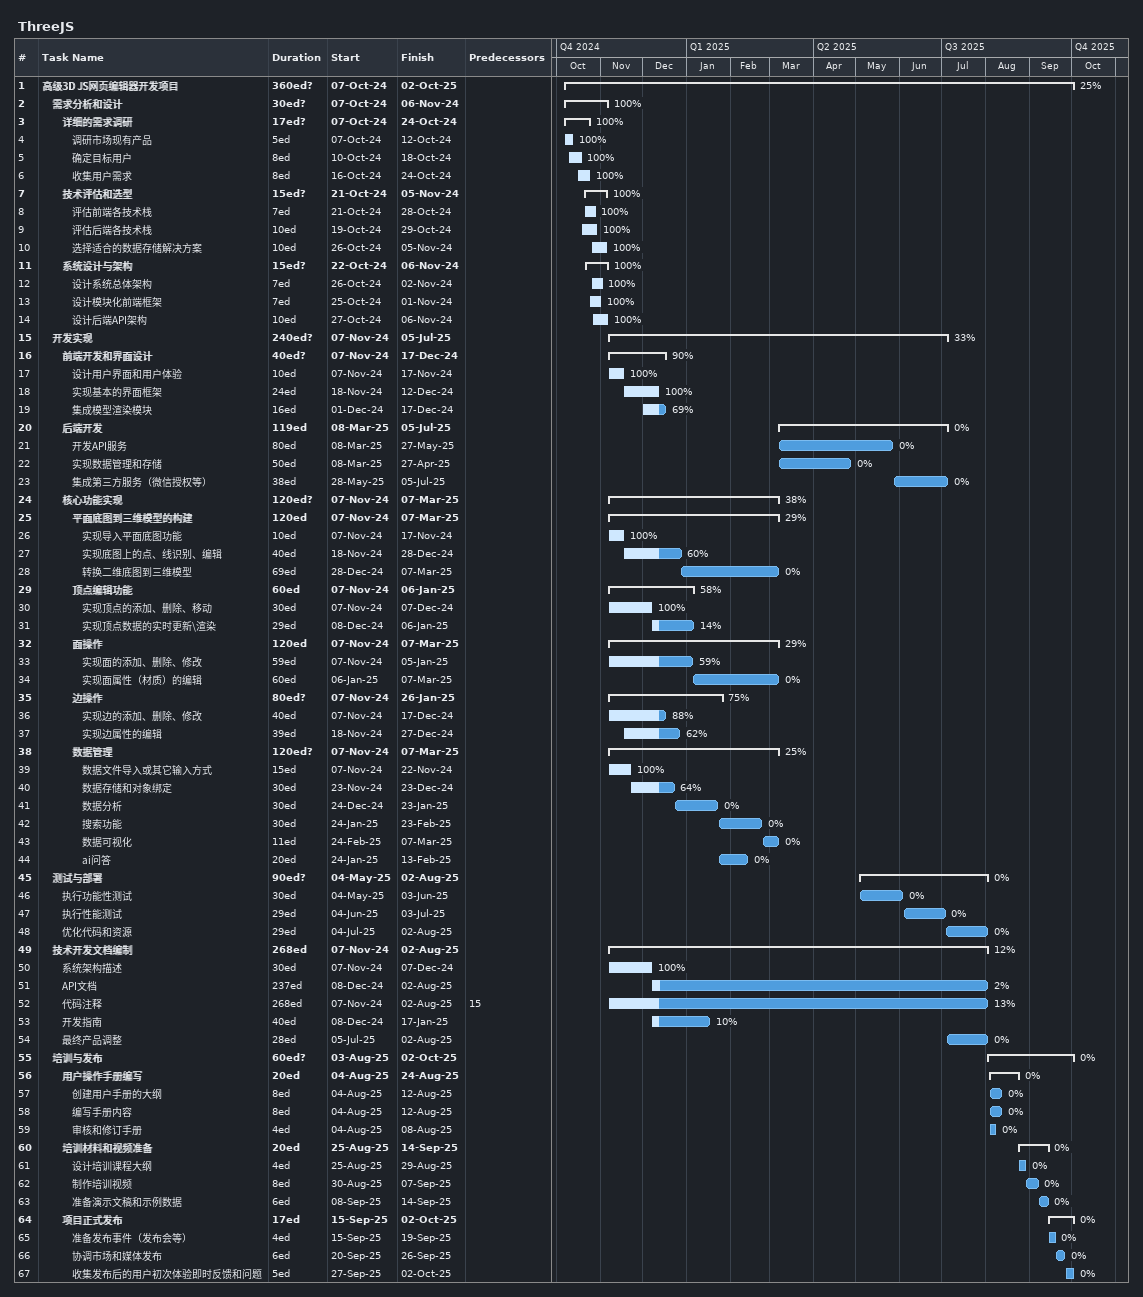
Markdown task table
ThreeJS

| ID | Level | Task | Duration | Start | Finish | Predecessors | % complete |
|---|---|---|---|---|---|---|---|
| 1 | 1 | **高级3D JS网页编辑器开发项目** | 360ed? | 2024-10-07 | 2025-10-02 |  | 25 |
| 2 | 2 | **需求分析和设计** | 30ed? | 2024-10-07 | 2024-11-06 |  | 100 |
| 3 | 3 | **详细的需求调研** | 17ed? | 2024-10-07 | 2024-10-24 |  | 100 |
| 4 | 4 | 调研市场现有产品 | 5ed | 2024-10-07 | 2024-10-12 |  | 100 |
| 5 | 4 | 确定目标用户 | 8ed | 2024-10-10 | 2024-10-18 |  | 100 |
| 6 | 4 | 收集用户需求 | 8ed | 2024-10-16 | 2024-10-24 |  | 100 |
| 7 | 3 | **技术评估和选型** | 15ed? | 2024-10-21 | 2024-11-05 |  | 100 |
| 8 | 4 | 评估前端各技术栈 | 7ed | 2024-10-21 | 2024-10-28 |  | 100 |
| 9 | 4 | 评估后端各技术栈 | 10ed | 2024-10-19 | 2024-10-29 |  | 100 |
| 10 | 4 | 选择适合的数据存储解决方案 | 10ed | 2024-10-26 | 2024-11-05 |  | 100 |
| 11 | 3 | **系统设计与架构** | 15ed? | 2024-10-22 | 2024-11-06 |  | 100 |
| 12 | 4 | 设计系统总体架构 | 7ed | 2024-10-26 | 2024-11-02 |  | 100 |
| 13 | 4 | 设计模块化前端框架 | 7ed | 2024-10-25 | 2024-11-01 |  | 100 |
| 14 | 4 | 设计后端API架构 | 10ed | 2024-10-27 | 2024-11-06 |  | 100 |
| 15 | 2 | **开发实现** | 240ed? | 2024-11-07 | 2025-07-05 |  | 33 |
| 16 | 3 | **前端开发和界面设计** | 40ed? | 2024-11-07 | 2024-12-17 |  | 90 |
| 17 | 4 | 设计用户界面和用户体验 | 10ed | 2024-11-07 | 2024-11-17 |  | 100 |
| 18 | 4 | 实现基本的界面框架 | 24ed | 2024-11-18 | 2024-12-12 |  | 100 |
| 19 | 4 | 集成模型渲染模块 | 16ed | 2024-12-01 | 2024-12-17 |  | 69 |
| 20 | 3 | **后端开发** | 119ed | 2025-03-08 | 2025-07-05 |  | 0 |
| 21 | 4 | 开发API服务 | 80ed | 2025-03-08 | 2025-05-27 |  | 0 |
| 22 | 4 | 实现数据管理和存储 | 50ed | 2025-03-08 | 2025-04-27 |  | 0 |
| 23 | 4 | 集成第三方服务（微信授权等） | 38ed | 2025-05-28 | 2025-07-05 |  | 0 |
| 24 | 3 | **核心功能实现** | 120ed? | 2024-11-07 | 2025-03-07 |  | 38 |
| 25 | 4 | **平面底图到三维模型的构建** | 120ed | 2024-11-07 | 2025-03-07 |  | 29 |
| 26 | 5 | 实现导入平面底图功能 | 10ed | 2024-11-07 | 2024-11-17 |  | 100 |
| 27 | 5 | 实现底图上的点、线识别、编辑 | 40ed | 2024-11-18 | 2024-12-28 |  | 60 |
| 28 | 5 | 转换二维底图到三维模型 | 69ed | 2024-12-28 | 2025-03-07 |  | 0 |
| 29 | 4 | **顶点编辑功能** | 60ed | 2024-11-07 | 2025-01-06 |  | 58 |
| 30 | 5 | 实现顶点的添加、删除、移动 | 30ed | 2024-11-07 | 2024-12-07 |  | 100 |
| 31 | 5 | 实现顶点数据的实时更新\渲染 | 29ed | 2024-12-08 | 2025-01-06 |  | 14 |
| 32 | 4 | **面操作** | 120ed | 2024-11-07 | 2025-03-07 |  | 29 |
| 33 | 5 | 实现面的添加、删除、修改 | 59ed | 2024-11-07 | 2025-01-05 |  | 59 |
| 34 | 5 | 实现面属性（材质）的编辑 | 60ed | 2025-01-06 | 2025-03-07 |  | 0 |
| 35 | 4 | **边操作** | 80ed? | 2024-11-07 | 2025-01-26 |  | 75 |
| 36 | 5 | 实现边的添加、删除、修改 | 40ed | 2024-11-07 | 2024-12-17 |  | 88 |
| 37 | 5 | 实现边属性的编辑 | 39ed | 2024-11-18 | 2024-12-27 |  | 62 |
| 38 | 4 | **数据管理** | 120ed? | 2024-11-07 | 2025-03-07 |  | 25 |
| 39 | 5 | 数据文件导入或其它输入方式 | 15ed | 2024-11-07 | 2024-11-22 |  | 100 |
| 40 | 5 | 数据存储和对象绑定 | 30ed | 2024-11-23 | 2024-12-23 |  | 64 |
| 41 | 5 | 数据分析 | 30ed | 2024-12-24 | 2025-01-23 |  | 0 |
| 42 | 5 | 搜索功能 | 30ed | 2025-01-24 | 2025-02-23 |  | 0 |
| 43 | 5 | 数据可视化 | 11ed | 2025-02-24 | 2025-03-07 |  | 0 |
| 44 | 5 | ai问答 | 20ed | 2025-01-24 | 2025-02-13 |  | 0 |
| 45 | 2 | **测试与部署** | 90ed? | 2025-05-04 | 2025-08-02 |  | 0 |
| 46 | 3 | 执行功能性测试 | 30ed | 2025-05-04 | 2025-06-03 |  | 0 |
| 47 | 3 | 执行性能测试 | 29ed | 2025-06-04 | 2025-07-03 |  | 0 |
| 48 | 3 | 优化代码和资源 | 29ed | 2025-07-04 | 2025-08-02 |  | 0 |
| 49 | 2 | **技术开发文档编制** | 268ed | 2024-11-07 | 2025-08-02 |  | 12 |
| 50 | 3 | 系统架构描述 | 30ed | 2024-11-07 | 2024-12-07 |  | 100 |
| 51 | 3 | API文档 | 237ed | 2024-12-08 | 2025-08-02 |  | 2 |
| 52 | 3 | 代码注释 | 268ed | 2024-11-07 | 2025-08-02 | 15 | 13 |
| 53 | 3 | 开发指南 | 40ed | 2024-12-08 | 2025-01-17 |  | 10 |
| 54 | 3 | 最终产品调整 | 28ed | 2025-07-05 | 2025-08-02 |  | 0 |
| 55 | 2 | **培训与发布** | 60ed? | 2025-08-03 | 2025-10-02 |  | 0 |
| 56 | 3 | **用户操作手册编写** | 20ed | 2025-08-04 | 2025-08-24 |  | 0 |
| 57 | 4 | 创建用户手册的大纲 | 8ed | 2025-08-04 | 2025-08-12 |  | 0 |
| 58 | 4 | 编写手册内容 | 8ed | 2025-08-04 | 2025-08-12 |  | 0 |
| 59 | 4 | 审核和修订手册 | 4ed | 2025-08-04 | 2025-08-08 |  | 0 |
| 60 | 3 | **培训材料和视频准备** | 20ed | 2025-08-25 | 2025-09-14 |  | 0 |
| 61 | 4 | 设计培训课程大纲 | 4ed | 2025-08-25 | 2025-08-29 |  | 0 |
| 62 | 4 | 制作培训视频 | 8ed | 2025-08-30 | 2025-09-07 |  | 0 |
| 63 | 4 | 准备演示文稿和示例数据 | 6ed | 2025-09-08 | 2025-09-14 |  | 0 |
| 64 | 3 | **项目正式发布** | 17ed | 2025-09-15 | 2025-10-02 |  | 0 |
| 65 | 4 | 准备发布事件（发布会等） | 4ed | 2025-09-15 | 2025-09-19 |  | 0 |
| 66 | 4 | 协调市场和媒体发布 | 6ed | 2025-09-20 | 2025-09-26 |  | 0 |
| 67 | 4 | 收集发布后的用户初次体验即时反馈和问题 | 5ed | 2025-09-27 | 2025-10-02 |  | 0 |
